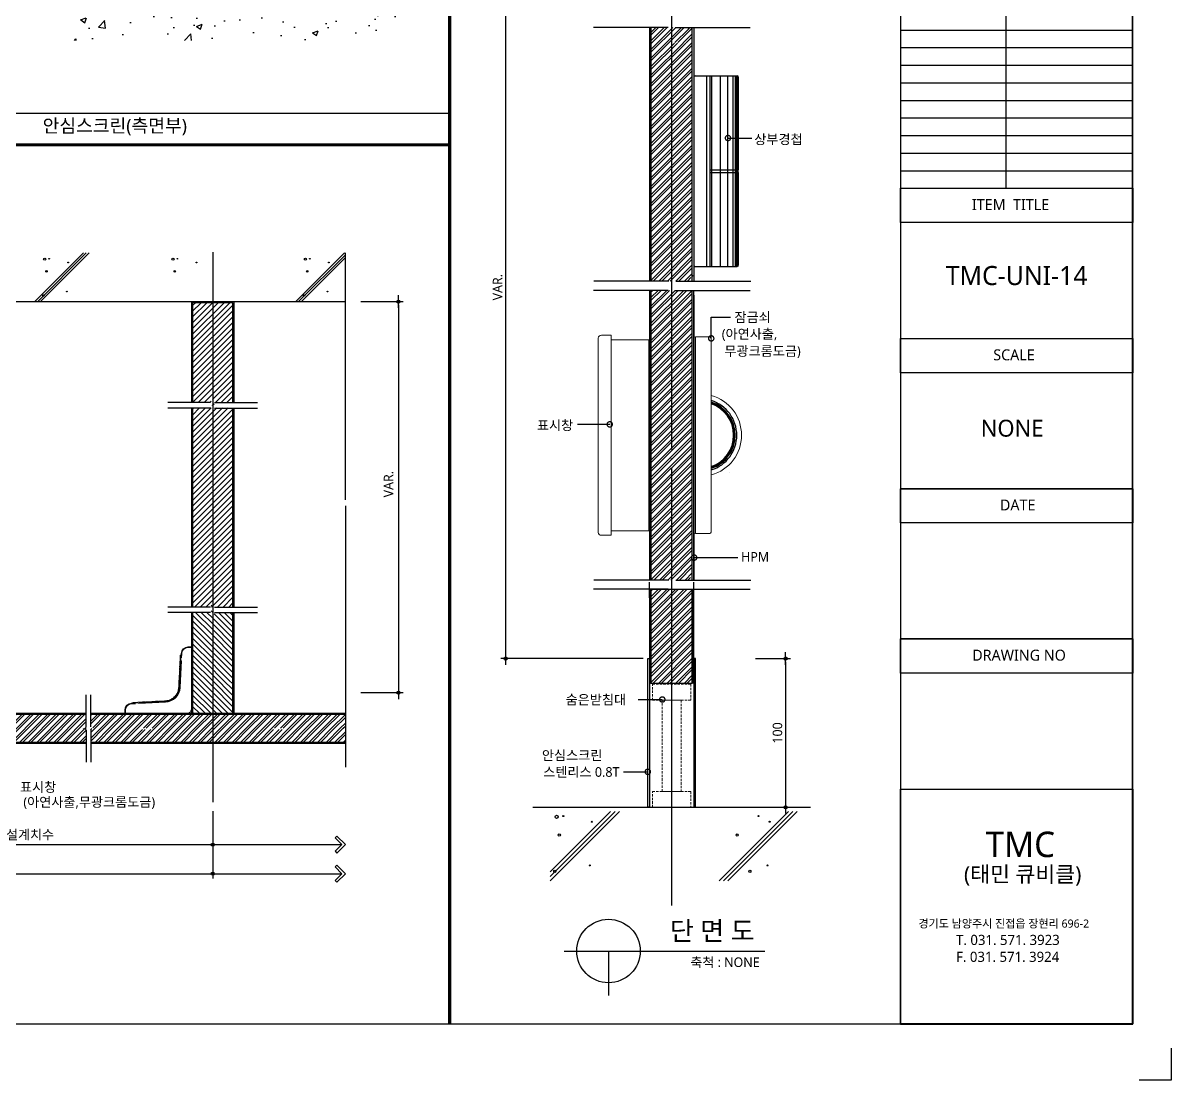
# Model space of a CAD drawing. Extents: x -201 to 8159, y -176 to 5714.
# Drawn here: x 4543 to 8159, y -176 to 3153 of the extents above; entities that cross this region are included whole.
import ezdxf
from ezdxf.enums import TextEntityAlignment as Align

# ---------------------------------------------------------------- set-up
doc = ezdxf.new("R2010")
doc.units = 0
doc.header["$LTSCALE"] = 30
doc.linetypes.add('CEN', pattern=[62, 60, -1, 0, -1])
doc.linetypes.add('HIDDEN', pattern=[0.375, 0.25, -0.125])
doc.layers.get('0').update_dxf_attribs({"linetype": 'CONTINUOUS'})
doc.layers.get('DEFPOINTS').update_dxf_attribs({"linetype": 'CONTINUOUS'})
for name, color, linetype in [('C', 2, 'CONTINUOUS'), ('curior-0Line', 252, 'CONTINUOUS'), ('DIM', 7, 'CONTINUOUS'), ('HAT', 8, 'CONTINUOUS'), ('HID', 9, 'HIDDEN'), ('TIT', 3, 'CONTINUOUS'), ('경첩', 4, 'CONTINUOUS'), ('문자', 3, 'CONTINUOUS'), ('부자재', 4, 'CONTINUOUS'), ('잠금쇠(회전형)', 4, 'CONTINUOUS'), ('중심선', 1, 'CEN'), ('치수', 1, 'CONTINUOUS'), ('판넬', 2, 'CONTINUOUS'), ('해치', 8, 'CONTINUOUS')]:
    doc.layers.add(name, color=color, linetype=linetype)
doc.styles.add('돋움', font='malgun.ttf')
doc.dimstyles.new('10', dxfattribs={"dimscale": 10, "dimtxt": 3, "dimasz": 1, "dimexe": 1.5, "dimexo": 2, "dimgap": 1, "dimtad": 1, "dimdec": 0, "dimlunit": 6, "dimtxsty": '돋움', "dimblk": 'DIMDOT', "dimcen": -1, "dimdle": 1.5, "dimclrt": 3, "dimazin": 3, "dimtfac": 1, "dimtdec": 0, "dimtix": 1, "dimtmove": 2, "dimatfit": 3, "dimldrblk": 'DIMDOT', "dimarcsym": 0})
pattern_1 = [(135, (-47280.604, -17801.195), (-8.9802561, -8.9802561), [])]
pattern_2 = [(45, (-212450.336, -197852.352), (-13.4703842, 13.4703842), []), (45, (-212441.355, -197852.352), (-13.4703842, 13.4703842), [])]
pattern_3 = [(45, (-47077.502, -19170.401), (-13.470384, 13.470384), []), (45, (-47068.522, -19170.401), (-13.470384, 13.470384), [])]

# ---------------------------------------------------------------- blocks, each defined once
blk = doc.blocks.new('DIMDOT')
at = {"linetype": 'Continuous'}
blk.add_line((-2, 0), (2, 0), dxfattribs=at)
for radius in [0.5, 0.25]:
    blk.add_circle((0, 0), radius, dxfattribs=at)
blk = doc.blocks.new('*D565')
at = {"layer": 'DEFPOINTS', "color": 0}
for p in [(18020.8, -6070), (22774.8, -6070), (22774.8, -6287.2)]:
    blk.add_point(p, dxfattribs=at)
at = {"layer": 'DIM', "color": 0, "lineweight": -2, "ltscale": 10}
for p, q in [((18020.8, -6090), (18020.8, -6302.2)), ((22774.8, -6090), (22774.8, -6302.2)), ((18030.8, -6287.2), (22764.8, -6287.2))]:
    blk.add_line(p, q, dxfattribs=at)
at = {"layer": 'DIM', "color": 0, "lineweight": -2, "xscale": 10, "yscale": 10, "zscale": 10, "rotation": 180}
blk.add_blockref('DIMDOT', (18020.8, -6287.2), dxfattribs=at)
at = {"layer": 'DIM', "color": 0, "lineweight": -2, "xscale": 10, "yscale": 10, "zscale": 10}
blk.add_blockref('DIMDOT', (22774.8, -6287.2), dxfattribs=at)
at = {"layer": 'DIM', "color": 3, "insert": (20397.8, -6257.5), "char_height": 30, "attachment_point": 5, "style": '돋움'}
blk.add_mtext('설계치수', dxfattribs=at)
blk = doc.blocks.new('*D566')
at = {"layer": 'DEFPOINTS', "color": 0}
for p in [(21623.9, -6070), (22774.8, -6070), (22774.8, -6195.7)]:
    blk.add_point(p, dxfattribs=at)
at = {"layer": 'DIM', "color": 0, "lineweight": -2, "ltscale": 10}
for p, q in [((21623.9, -6090), (21623.9, -6210.7)), ((22774.8, -6090), (22774.8, -6210.7)), ((21633.9, -6195.7), (22764.8, -6195.7))]:
    blk.add_line(p, q, dxfattribs=at)
at = {"layer": 'DIM', "color": 0, "lineweight": -2, "xscale": 10, "yscale": 10, "zscale": 10, "rotation": 180}
blk.add_blockref('DIMDOT', (21623.9, -6195.7), dxfattribs=at)
at = {"layer": 'DIM', "color": 0, "lineweight": -2, "xscale": 10, "yscale": 10, "zscale": 10}
blk.add_blockref('DIMDOT', (22774.8, -6195.7), dxfattribs=at)
at = {"layer": 'DIM', "color": 3, "insert": (22199.3, -6166.1), "char_height": 30, "attachment_point": 5, "style": '돋움'}
blk.add_mtext('설계치수', dxfattribs=at)
blk = doc.blocks.new('*D568')
at = {"layer": 'DEFPOINTS', "color": 0}
for p in [(23221.6, -4485.8), (23221.6, -5717.2), (23359.4, -5717.2)]:
    blk.add_point(p, dxfattribs=at)
at = {"layer": 'DIM', "color": 0, "lineweight": -2, "ltscale": 10}
for p, q in [((23241.6, -4485.8), (23374.4, -4485.8)), ((23359.4, -4495.8), (23359.4, -5707.2)), ((23241.6, -5717.2), (23374.4, -5717.2))]:
    blk.add_line(p, q, dxfattribs=at)
at = {"layer": 'DIM', "color": 0, "lineweight": -2, "xscale": 10, "yscale": 10, "zscale": 10}
for p, rotation in [((23359.4, -4485.8), 90), ((23359.4, -5717.2), 270)]:
    blk.add_blockref('DIMDOT', p, dxfattribs=dict(at, rotation=rotation))
at = {"layer": 'DIM', "color": 3, "insert": (23328.6, -5060.6), "char_height": 30, "attachment_point": 5, "rotation": 90, "style": '돋움'}
blk.add_mtext('VAR.', dxfattribs=at)
blk = doc.blocks.new('A$C06B31977')
for p, q in [((1.26, 11.06), (1.26, 21.17)), ((1.26, 10.11), (1.26, 0))]:
    blk.add_line(p, q)
blk = doc.blocks.new('A$C13EB2441')
for p, q in [((0.84, 7.37), (0.84, 14.11)), ((0.84, 6.74), (0.84, 0))]:
    blk.add_line(p, q)
blk = doc.blocks.new('*D577')
at = {"layer": 'DEFPOINTS', "color": 0}
for p in [(24150.1, -3270.9), (23697.2, -5609.9), (24150.1, -5609.9)]:
    blk.add_point(p, dxfattribs=at)
at = {"layer": 'DIM', "color": 0, "lineweight": -2, "ltscale": 10}
for p, q in [((24130.1, -3270.9), (23682.2, -3270.9)), ((23697.2, -3280.9), (23697.2, -5599.9)), ((24130.1, -5609.9), (23682.2, -5609.9))]:
    blk.add_line(p, q, dxfattribs=at)
at = {"layer": 'DIM', "color": 0, "lineweight": -2, "xscale": 10, "yscale": 10, "zscale": 10}
for p, rotation in [((23697.2, -3270.9), 90), ((23697.2, -5609.9), 270)]:
    blk.add_blockref('DIMDOT', p, dxfattribs=dict(at, rotation=rotation))
at = {"layer": 'DIM', "color": 3, "insert": (23672, -4440.4), "char_height": 30, "attachment_point": 5, "rotation": 90, "style": '돋움'}
blk.add_mtext('VAR.', dxfattribs=at)
blk = doc.blocks.new('_DOTSMALL')
at = {"color": 0, "linetype": 'ByBlock', "const_width": 0.5}
blk.add_lwpolyline([(-0.0625, 0, 1), (0.0625, 0, 1)], format="xyb", close=True, dxfattribs=at)
blk = doc.blocks.new('A$C63EC304E')
at = {"layer": '치수', "color": 1, "xscale": 2.5, "yscale": 2.5, "zscale": 2.5, "rotation": 234.3098741996962}
blk.add_blockref('_DOTSMALL', (0.31, 0.31), dxfattribs=at)
blk = doc.blocks.new('A$C2BC9653E')
at = {"layer": '치수', "xscale": 0.3333333333333333, "yscale": 0.3333333333333333, "zscale": 0.3333333333333333}
blk.add_blockref('A$C63EC304E', (0, 0), dxfattribs=at)
blk = doc.blocks.new('A$C7FC71301')
at = {"layer": '치수', "rotation": 180}
blk.add_blockref('A$C2BC9653E', (0.208, 0.208), dxfattribs=at)
blk = doc.blocks.new('A$C4A20372B')
at = {"layer": '치수'}
blk.add_blockref('A$C7FC71301', (0, 0), dxfattribs=at)
blk = doc.blocks.new('A$C566469F5')
at = {"layer": '치수'}
blk.add_blockref('A$C4A20372B', (0, 0), dxfattribs=at)
blk = doc.blocks.new('A$C7E317CD4')
at = {"layer": '해치', "xscale": 2, "yscale": 2, "zscale": 2}
blk.add_blockref('A$C566469F5', (0, 0), dxfattribs=at)
blk = doc.blocks.new('A$C601D7F27')
at = {"layer": '치수'}
blk.add_blockref('A$C7E317CD4', (0, 0), dxfattribs=at)
blk = doc.blocks.new('A$C38802C08')
at = {"layer": '치수'}
blk.add_blockref('A$C601D7F27', (0, 0), dxfattribs=at)
blk = doc.blocks.new('*D578')
at = {"layer": 'DEFPOINTS', "color": 0}
for p in [(24464.7, -5609.8), (24464.7, -6078.1), (24579.1, -6078.1)]:
    blk.add_point(p, dxfattribs=at)
at = {"layer": 'DIM', "color": 0, "lineweight": -2, "ltscale": 10}
for p, q in [((24484.7, -5609.8), (24594.1, -5609.8)), ((24579.1, -5619.8), (24579.1, -6068.1)), ((24484.7, -6078.1), (24594.1, -6078.1))]:
    blk.add_line(p, q, dxfattribs=at)
at = {"layer": 'DIM', "color": 0, "lineweight": -2, "xscale": 10, "yscale": 10, "zscale": 10}
for p, rotation in [((24579.1, -5609.8), 90), ((24579.1, -6078.1), 270)]:
    blk.add_blockref('DIMDOT', p, dxfattribs=dict(at, rotation=rotation))
at = {"layer": 'DIM', "color": 3, "insert": (24553.5, -5844), "char_height": 30, "attachment_point": 5, "rotation": 90, "style": '돋움'}
blk.add_mtext('100', dxfattribs=at)
blk = doc.blocks.new('UNI-14', base_point=(17634, -6761))
at = {"layer": 'HAT'}
h = blk.add_hatch(dxfattribs=at)
h.set_pattern_fill('ANSI32', color=256, scale=2, style=0)
h.set_pattern_definition(pattern_3)
edge = h.paths.add_edge_path()
edge.add_line((24285.1, -3671.6), (24225.6, -3671.6))
edge.add_arc((24223.6, -3671.6), 2.08, -54.3099, 0, ccw=False)
edge.add_arc((24223.6, -3671.6), 2.08, 125.6901, 305.6901, ccw=False)
edge.add_arc((24223.6, -3671.6), 2.08, 0, 125.6901, ccw=False)
edge.add_line((24225.6, -3671.6), (24285.1, -3671.6))
edge.add_line((24285.1, -3671.6), (24285.1, -3622.9))
edge.add_line((24285.1, -3622.9), (24274.8, -3622.9))
edge.add_spline(control_points=[(24272, -3630.7), (24272.9, -3628.1), (24273.9, -3625.4), (24274.8, -3622.9)], knot_values=[0, 0, 0, 0, 0.152076, 0.152076, 0.152076, 0.152076], degree=3, periodic=0)
edge.add_line((24274.8, -3622.9), (24220.1, -3622.9))
edge.add_line((24220.1, -3622.9), (24220.1, -4421.4))
edge.add_line((24220.1, -4421.4), (24276.8, -4421.4))
edge.add_spline(control_points=[(24276.8, -4421.4), (24280, -4412.7), (24283, -4404.8), (24285.1, -4401)], knot_values=[0.152076, 0.152076, 0.152076, 0.152076, 0.673721, 0.673721, 0.673721, 0.673721], degree=3, periodic=0)
edge.add_spline(control_points=[(24287.5, -4421.4), (24288, -4411.4), (24289.1, -4396.1), (24286.2, -4399), (24285.1, -4401)], knot_values=[0.673721, 0.673721, 0.673721, 0.673721, 1.332503, 1.60798, 1.60798, 1.60798, 1.60798], degree=3, periodic=0)
edge.add_line((24285.1, -4401), (24285.1, -3671.6))
h.paths.add_polyline_path([(24220.1, -3622.9), (24155.1, -3622.9), (24155.1, -4421.4), (24220.1, -4421.4)])
h = blk.add_hatch(dxfattribs=at)
h.set_pattern_fill('ANSI32', color=256, scale=2, style=0)
h.set_pattern_definition(pattern_3)
h.paths.add_polyline_path([(24220.1, -4907), (24155.1, -4907), (24155.1, -5362.5), (24220.1, -5362.5), (24220.1, -5253, -0.567825), (24220.1, -5249.4)])
h.paths.add_polyline_path([(24285.1, -4907), (24220.1, -4907), (24220.1, -5249.4, -0.582142), (24223.2, -5251.2), (24285.1, -5251.2)])
edge = h.paths.add_edge_path()
edge.add_line((24285.1, -5251.2), (24223.2, -5251.2))
edge.add_arc((24221.1, -5251.2), 2.08, -54.3099, 0, ccw=False)
edge.add_arc((24221.1, -5251.2), 2.08, 239.178, 305.6901, ccw=False)
edge.add_line((24220.1, -5253), (24220.1, -5362.5))
edge.add_line((24220.1, -5362.5), (24276.8, -5362.5))
edge.add_spline(control_points=[(24276.8, -5362.5), (24280, -5353.7), (24283, -5345.9), (24285.1, -5342.1)], knot_values=[0.152076, 0.152076, 0.152076, 0.152076, 0.673721, 0.673721, 0.673721, 0.673721], degree=3, periodic=0)
edge.add_line((24285.1, -5342.1), (24285.1, -5251.2))
h.paths.add_polyline_path([(24220.1, -4450.4), (24155.1, -4450.4), (24155.1, -4907), (24220.1, -4907)])
edge = h.paths.add_edge_path()
edge.add_line((24285.1, -4450.4), (24274.8, -4450.4))
edge.add_spline(control_points=[(24272, -4458.2), (24272.9, -4455.6), (24273.9, -4453), (24274.8, -4450.4)], knot_values=[0, 0, 0, 0, 0.152076, 0.152076, 0.152076, 0.152076], degree=3, periodic=0)
edge.add_line((24274.8, -4450.4), (24220.1, -4450.4))
edge.add_line((24220.1, -4450.4), (24220.1, -4907))
edge.add_line((24220.1, -4907), (24285.1, -4907))
edge.add_line((24285.1, -4907), (24285.1, -4450.4))
h = blk.add_hatch(dxfattribs=at)
h.set_pattern_fill('ANSI32', color=256, scale=2, style=0)
h.set_pattern_definition([(45, (9367.451, -2220.004), (-13.470384, 13.470384), []), (45, (9376.432, -2220.004), (-13.470384, 13.470384), [])])
h.paths.add_polyline_path([(24285.1, -5688.3), (24285.1, -5391.5), (24220.1, -5391.5), (24220.1, -5688.3)])
h.paths.add_polyline_path([(24155.1, -5391.5), (24155.1, -5688.3), (24220.1, -5688.3), (24220.1, -5391.5)])
h = blk.add_hatch(dxfattribs=at)
h.set_pattern_fill('ANSI31', color=256, scale=4, angle=90, style=0)
h.set_pattern_definition(pattern_1)
edge = h.paths.add_edge_path()
edge.add_spline(control_points=[(22774.8, -5475.1), (22774.5, -5475), (22773.4, -5473.3), (22774.2, -5463.4), (22774.5, -5457.8)], knot_values=[1.337888, 1.337888, 1.337888, 1.337888, 1.524261, 2.245715, 2.245715, 2.245715, 2.245715], degree=3, periodic=0)
edge.add_spline(control_points=[(22774.8, -5458), (22774.5, -5457.9), (22772.9, -5455.4), (22776.8, -5424.5), (22770.8, -5439.9), (22768, -5447.5)], knot_values=[0.152076, 0.152076, 0.152076, 0.152076, 0.338449, 1.448592, 2.245715, 2.245715, 2.245715, 2.245715], degree=3, periodic=0)
edge.add_spline(control_points=[(22774.5, -5457.8), (22774.6, -5454.7), (22774.6, -5452), (22774, -5451.6), (22773.9, -5451.6)], knot_values=[0.891967, 0.891967, 0.891967, 0.891967, 1.280656, 1.337888, 1.337888, 1.337888, 1.337888], degree=3, periodic=0)
edge.add_spline(control_points=[(22773.9, -5451.6), (22772.9, -5451.5), (22770.6, -5457.5), (22768, -5464.6)], knot_values=[0.152076, 0.152076, 0.152076, 0.152076, 0.891967, 0.891967, 0.891967, 0.891967], degree=3, periodic=0)
edge.add_spline(control_points=[(22766.4, -5469.1), (22766.9, -5467.6), (22767.5, -5466.1), (22768, -5464.6)], knot_values=[0, 0, 0, 0, 0.152076, 0.152076, 0.152076, 0.152076], degree=3, periodic=0)
edge.add_line((22768, -5464.6), (22711.4, -5464.6))
edge.add_line((22711.4, -5464.6), (22711.4, -5637.1))
edge.add_line((22711.4, -5637.1), (22756.2, -5637.1))
edge.add_line((22756.2, -5637.1), (22756.2, -5678.6))
edge.add_line((22756.2, -5678.6), (22711.4, -5678.6))
edge.add_line((22711.4, -5678.6), (22711.4, -5782.9))
edge.add_line((22711.4, -5782.9), (22774.8, -5782.9))
edge.add_line((22774.8, -5782.9), (22774.8, -5475.1))
h.paths.add_polyline_path([(22838.1, -5637.1), (22793.4, -5637.1), (22793.4, -5678.6), (22838.1, -5678.6)])
h.paths.add_polyline_path([(22756.2, -5637.1), (22711.4, -5637.1), (22711.4, -5678.6), (22756.2, -5678.6)], flags=16)
h = blk.add_hatch(dxfattribs=at)
h.set_pattern_fill('ANSI31', color=256, scale=4, angle=90, style=0)
h.set_pattern_definition(pattern_1)
h.paths.add_polyline_path([(22838.1, -5525.6), (22774.8, -5525.6), (22774.8, -5782.9), (22838.1, -5782.9), (22838.1, -5678.6), (22793.4, -5678.6), (22793.4, -5637.1), (22838.1, -5637.1)])
edge = h.paths.add_edge_path()
edge.add_line((22838.1, -5464.6), (22780.8, -5464.6))
edge.add_spline(control_points=[(22780.8, -5464.6), (22778.1, -5470.9), (22775.9, -5475.3), (22774.8, -5475.1)], knot_values=[2.245715, 2.245715, 2.245715, 2.245715, 2.971303, 2.971303, 2.971303, 2.971303], degree=3, periodic=0)
edge.add_line((22774.8, -5475.1), (22774.8, -5525.6))
edge.add_line((22774.8, -5525.6), (22838.1, -5525.6))
edge.add_line((22838.1, -5525.6), (22838.1, -5464.6))
h = blk.add_hatch(dxfattribs=at)
h.set_pattern_fill('ANSI32', color=256, scale=2, style=0)
h.set_pattern_definition([(45, (21981.734, -5829.526), (-13.4704, 13.4704), []), (45, (21990.714, -5829.526), (-13.4704, 13.4704), [])])
h.paths.add_polyline_path([(22376.2, -5786.2), (21627.2, -5786.2), (21627.2, -5832.9), (21587.2, -5832.9), (21587.2, -5872.9), (22376.2, -5872.9)])
h = blk.add_hatch(dxfattribs=at)
h.set_pattern_fill('ANSI32', color=256, scale=2, style=0)
h.set_pattern_definition(pattern_2)
h.paths.add_polyline_path([(23192.5, -5829.5), (23192.5, -5786.2), (23002.7, -5786.2), (23002.7, -5829.5)])
h.paths.add_polyline_path([(23002.7, -5786.2), (22961.2, -5786.2), (22961.2, -5829.5), (23002.7, -5829.5)])
h.paths.add_polyline_path([(22961.2, -5829.5), (22961.2, -5786.2), (22774.8, -5786.2), (22774.8, -5829.5)])
h.paths.add_polyline_path([(22588.4, -5786.2), (22588.4, -5829.5), (22774.8, -5829.5), (22774.8, -5786.2)])
h.paths.add_polyline_path([(22588.4, -5786.2), (22546.9, -5786.2), (22546.9, -5829.5), (22588.4, -5829.5)])
edge = h.paths.add_edge_path()
edge.add_line((22390.9, -5786.2), (22390.9, -5825))
edge.add_spline(control_points=[(22390.9, -5825), (22395.7, -5827), (22398.9, -5828.7), (22398.7, -5829.5)], knot_values=[3.353086, 3.353086, 3.353086, 3.353086, 4.456955, 4.456955, 4.456955, 4.456955], degree=3, periodic=0)
edge.add_line((22398.7, -5829.5), (22546.9, -5829.5))
edge.add_line((22546.9, -5829.5), (22546.9, -5786.2))
edge.add_line((22546.9, -5786.2), (22390.9, -5786.2))
h = blk.add_hatch(dxfattribs=at)
h.set_pattern_fill('ANSI32', color=256, scale=2, style=0)
h.set_pattern_definition(pattern_2)
edge = h.paths.add_edge_path()
edge.add_line((22774.8, -5829.5), (22588.4, -5829.5))
edge.add_line((22588.4, -5829.5), (22588.4, -5833))
edge.add_line((22588.4, -5833), (22546.9, -5833))
edge.add_line((22546.9, -5833), (22546.9, -5829.5))
edge.add_line((22546.9, -5829.5), (22398.8, -5829.5))
edge.add_spline(control_points=[(22398.7, -5829.5), (22398.6, -5829.7), (22397.1, -5830.6), (22388.1, -5829.7), (22384, -5829.7)], knot_values=[1.84627, 1.84627, 1.84627, 1.84627, 2.110343, 3.353086, 3.353086, 3.353086, 3.353086], degree=3, periodic=0)
edge.add_spline(control_points=[(22384.1, -5829.5), (22384, -5829.7), (22382.1, -5830.9), (22359, -5828), (22370.5, -5832.5), (22376.2, -5834.6)], knot_values=[0.228113, 0.228113, 0.228113, 0.228113, 0.492187, 2.157402, 3.353086, 3.353086, 3.353086, 3.353086], degree=3, periodic=0)
edge.add_spline(control_points=[(22381.1, -5830.1), (22381.1, -5830.9), (22385.6, -5832.6), (22390.9, -5834.6)], knot_values=[0.228113, 0.228113, 0.228113, 0.228113, 1.327347, 1.327347, 1.327347, 1.327347], degree=3, periodic=0)
edge.add_spline(control_points=[(22394.2, -5835.8), (22393.1, -5835.4), (22392, -5835), (22390.9, -5834.6)], knot_values=[0, 0, 0, 0, 0.228113, 0.228113, 0.228113, 0.228113], degree=3, periodic=0)
edge.add_line((22390.9, -5834.6), (22390.9, -5872.9))
edge.add_line((22390.9, -5872.9), (22774.8, -5872.9))
edge.add_line((22774.8, -5872.9), (22774.8, -5829.5))
h.paths.add_polyline_path([(23192.5, -5829.5), (23002.7, -5829.5), (23002.7, -5833), (22961.2, -5833), (22961.2, -5829.5), (22774.8, -5829.5), (22774.8, -5872.9), (23192.5, -5872.9)])
at = {"layer": '해치'}
h = blk.add_hatch(dxfattribs=at)
h.set_pattern_fill('AR-CONC', color=256, style=0)
h.set_pattern_definition([(50, (20905.62, -5097.02), (182.185, -15.939), [19.05, -209.55]), (355, (20905.62, -5097.02), (-35.243, 191.057), [15.24, -167.64]), (100.451, (20920.8, -5098.34), (146.943, 175.117), [16.19, -178.09]), (46.184, (20905.62, -5046.22), (271.079, -42.042), [28.575, -314.325]), (96.636, (20928.2, -5049.72), (237.404, 247.426), [24.285, -267.135]), (351.184, (20905.62, -5046.22), (237.405, 247.425), [22.86, -251.46]), (21, (20931.02, -5058.92), (151.615, -102.2655), [19.05, -209.55]), (326, (20931.02, -5058.92), (61.802, 184.188), [15.24, -167.64]), (71.4514, (20943.65, -5067.44), (213.416, 81.923), [16.19, -178.09]), (37.5, (20905.62, -5097.016), (3.0886, 84.555), [0, -165.608, 0, -170.18, 0, -168.275]), (7.5, (20905.62, -5097.02), (66.8197, 100.1806), [0, -97.028, 0, -161.798, 0, -64.135]), (327.5, (20848.976, -5097.016), (135.5906, -5.7287), [0, -63.5, 0, -198.12, 0, -262.89]), (317.5, (20823.58, -5097.02), (148.129, 25.4265), [0, -82.55, 0, -131.572, 0, -186.69])])
h.paths.add_polyline_path([(23385.2, -3663.3), (23385.2, -3560.3), (22335, -3560.3), (22335, -3663.3)])
h = blk.add_hatch(dxfattribs=at)
h.set_pattern_fill('ANSI31', color=256, scale=4, style=0)
h.set_pattern_definition([(45, (-253535.629, -62933.617), (-8.9802561, 8.9802561), [])])
edge = h.paths.add_edge_path()
edge.add_line((22774.8, -4489.2), (22712.3, -4489.2))
edge.add_line((22712.3, -4489.2), (22711.4, -4490.1))
edge.add_line((22711.4, -4490.1), (22711.4, -4590.5))
edge.add_line((22711.4, -4590.5), (22754.3, -4590.5))
edge.add_line((22754.3, -4590.5), (22754.3, -4632))
edge.add_line((22754.3, -4632), (22711.4, -4632))
edge.add_line((22711.4, -4632), (22711.4, -4803.7))
edge.add_line((22711.4, -4803.7), (22768, -4803.7))
edge.add_spline(control_points=[(22768, -4803.7), (22770.8, -4796.1), (22776.8, -4780.7), (22772.9, -4811.6), (22774.5, -4814.1), (22774.8, -4814.2)], knot_values=[0.456227, 0.456227, 0.456227, 0.456227, 2.847595, 6.178025, 6.737145, 6.737145, 6.737145, 6.737145], degree=3, periodic=0)
edge.add_spline(control_points=[(22774.5, -4813.9), (22774.6, -4810.9), (22774.6, -4808.2), (22774, -4807.8), (22773.9, -4807.8)], knot_values=[0.891967, 0.891967, 0.891967, 0.891967, 1.280656, 1.337888, 1.337888, 1.337888, 1.337888], degree=3, periodic=0)
edge.add_line((22774.8, -4814.2), (22774.8, -4489.2))
edge = h.paths.add_edge_path()
edge.add_line((22838.1, -4489.2), (22774.8, -4489.2))
edge.add_line((22774.8, -4489.2), (22774.8, -4814.2))
edge.add_spline(control_points=[(22774.8, -4814.2), (22775.9, -4814.4), (22778.1, -4810), (22780.8, -4803.7)], knot_values=[6.737145, 6.737145, 6.737145, 6.737145, 8.913909, 8.913909, 8.913909, 8.913909], degree=3, periodic=0)
edge.add_spline(control_points=[(22780.8, -4803.7), (22782.9, -4798.9), (22785.2, -4792.9), (22787.5, -4787)], knot_values=[8.913909, 8.913909, 8.913909, 8.913909, 10.573873, 10.573873, 10.573873, 10.573873], degree=3, periodic=0)
edge.add_line((22780.8, -4803.7), (22838.1, -4803.7))
edge.add_line((22838.1, -4803.7), (22838.1, -4632))
edge.add_line((22838.1, -4632), (22795.3, -4632))
edge.add_line((22795.3, -4632), (22795.3, -4590.5))
edge.add_line((22795.3, -4590.5), (22838.1, -4590.5))
edge.add_line((22838.1, -4590.5), (22838.1, -4489.2))
h.paths.add_polyline_path([(22838.1, -4590.5), (22795.3, -4590.5), (22795.3, -4632), (22838.1, -4632)], flags=16)
h.paths.add_polyline_path([(22754.3, -4590.5), (22711.4, -4590.5), (22711.4, -4632), (22754.3, -4632)], flags=16)
h = blk.add_hatch(dxfattribs=at)
h.set_pattern_fill('ANSI31', color=256, scale=4, style=0)
h.set_pattern_definition([(45, (22774.775, -5134.168), (-8.98026, 8.98026), [])])
h.paths.add_polyline_path([(22838.1, -4820.8), (22711.4, -4820.8), (22711.4, -5447.5), (22838.1, -5447.5)])
at = {"color": 8}
blk.add_line((22135.7, -3892), (23520.9, -3892), dxfattribs=at)
for p, q in [((23192.5, -5109.5), (23192.5, -4332.7)), ((18020.8, -4485.8), (23192.5, -4485.8)), ((22768.1, -4803.7), (22633.3, -4803.7)), ((22780.8, -4803.7), (22915.6, -4803.7)), ((23192.5, -5128.5), (23192.5, -5951.8)), ((22768.1, -5447.5), (22633.3, -5447.5)), ((22780.8, -5447.5), (22915.6, -5447.5)), ((23782.9, -6078.1), (24657.2, -6078.1))]:
    blk.add_line(p, q)
at = {"color": 2}
for p, q in [((25793.1, -6837), (25793.1, -6937)), ((25793.1, -6837), (25793.1, -6937)), ((25793.1, -6837), (25793.1, -6937)), ((25793.1, -6837), (25793.1, -6937)), ((25793.1, -6837), (25793.1, -6937)), ((25793.1, -6837), (25793.1, -6937)), ((25793.1, -6837), (25793.1, -6937)), ((25793.1, -6837), (25793.1, -6937)), ((25793.1, -6837), (25793.1, -6937)), ((25793.1, -6837), (25793.1, -6937)), ((25793.1, -6837), (25793.1, -6937)), ((25793.1, -6937), (25693.1, -6937)), ((25793.1, -6937), (25693.1, -6937)), ((25793.1, -6937), (25693.1, -6937))]:
    blk.add_line(p, q, dxfattribs=at)
for points in [[(17688.2, -1222.8), (24940.6, -1222.8), (24940.6, -6761.2), (17688.2, -6761.2)], [(17688.2, -1222.8), (24940.6, -1222.8), (24940.6, -6761.2), (17688.2, -6761.2)], [(17688.2, -1222.8), (25670.2, -1222.8), (25670.2, -6761.2), (17688.2, -6761.2)], [(24155.1, -5391.5), (24285.1, -5391.5), (24285.1, -5688.3), (24155.1, -5688.3)], [(24145.1, -5609.9), (24150.1, -5609.9), (24150.1, -6078.1), (24145.1, -6078.1)], [(24295.1, -5609.9), (24290.1, -5609.9), (24290.1, -6078.1), (24295.1, -6078.1)]]:
    blk.add_lwpolyline(points, close=True, dxfattribs=at)
at = {"color": 8, "const_width": 10}
for points in [[(23520.9, -6761.2), (23520.9, -1222.8)], [(17736.4, -3992), (23520.9, -3992)]]:
    blk.add_lwpolyline(points, dxfattribs=at)
at = {"layer": 'C'}
for p, q in [((24155.1, -3622.9), (24155.1, -4421.4)), ((24285.1, -4421.4), (24285.1, -3622.9)), ((24155.1, -4450.4), (24155.1, -5362.5)), ((24285.1, -5362.5), (24285.1, -4450.4)), ((24155.1, -5391.5), (24155.1, -5688.3)), ((24285.1, -5688.3), (24285.1, -5391.5)), ((22376.2, -5786.2), (21985.9, -5786.2)), ((23192.5, -5786.2), (22390.9, -5786.2)), ((21985.9, -5872.9), (22376.2, -5872.9)), ((22390.9, -5872.9), (23192.5, -5872.9))]:
    blk.add_line(p, q, dxfattribs=at)
at = {"layer": 'curior-0Line'}
for p, q in [((24940.6, -1222.8), (24940.6, -6760.4)), ((25273.2, -3575.3), (25273.2, -4129.1)), ((24940.9, -3630.7), (25673, -3630.7)), ((24940.9, -3686), (25673, -3686)), ((24940.9, -3741.4), (25673, -3741.4)), ((24940.9, -3796.8), (25673, -3796.8)), ((24940.9, -3852.2), (25673, -3852.2)), ((24940.9, -3907.6), (25673, -3907.6)), ((24940.9, -3962.9), (25673, -3962.9)), ((24940.9, -4018.3), (25673, -4018.3)), ((24940.9, -4073.7), (25673, -4073.7)), ((24940.9, -4129.1), (25673, -4129.1))]:
    blk.add_line(p, q, dxfattribs=at)
for points in [[(25673, -1222.8), (24940.6, -1222.8), (24940.6, -6761.2), (25673, -6761.2)], [(24940.9, -4129.1), (25673, -4129.1), (25673, -4236.8), (24940.9, -4236.8)], [(24940.9, -4602), (25673, -4602), (25673, -4709.7), (24940.9, -4709.7)], [(24940.9, -5547.8), (25673, -5547.8), (25673, -5074.9), (24940.9, -5074.9)], [(24940.9, -5074.9), (25673, -5074.9), (25673, -5182.6), (24940.9, -5182.6)], [(24940.9, -6020.7), (25673, -6020.7), (25673, -5547.8), (24940.9, -5547.8)], [(24940.9, -5547.8), (25673, -5547.8), (25673, -5655.5), (24940.9, -5655.5)], [(25673, -6760.4), (24941.2, -6760.4), (24941.2, -6020.7), (25673, -6020.7)]]:
    blk.add_lwpolyline(points, close=True, dxfattribs=at)
at = {"layer": 'DIM', "ltscale": 10}
for p, q in [((23160, -6174.7), (23165.7, -6169)), ((23181.1, -6195.7), (23160, -6174.7)), ((23192.5, -6195.7), (23165.7, -6169)), ((22774.8, -6195.7), (23181.1, -6195.7)), ((23181.1, -6195.7), (23160, -6216.8)), ((23160, -6216.8), (23165.7, -6222.5)), ((23192.5, -6195.7), (23165.7, -6222.5)), ((22774.8, -6287.2), (23181.1, -6287.2)), ((23160, -6266.1), (23165.7, -6260.4)), ((23181.1, -6287.2), (23160, -6266.1)), ((23181.1, -6287.2), (23160, -6308.3)), ((23192.5, -6287.2), (23165.7, -6260.4)), ((23192.5, -6287.2), (23165.7, -6314)), ((23160, -6308.3), (23165.7, -6314))]:
    blk.add_line(p, q, dxfattribs=at)
at = {"layer": 'HAT'}
for radius, start, end in [(114.6, 287.404, 72.596), (109.6, 288.2251, 71.7749), (106.6, 288.7568, 71.2432), (104.6, 289.1292, 70.8708)]:
    blk.add_arc((24310.8, -4906.5), radius, start, end, dxfattribs=at)
at = {"layer": 'HID', "lineweight": 15}
for points in [[(24160.1, -5690.7), (24280.1, -5690.7), (24280.1, -5740.7), (24160.1, -5740.7)], [(24190.1, -5740.7), (24250.1, -5740.7), (24250.1, -6028.1), (24190.1, -6028.1)], [(24160.1, -6028.1), (24280.1, -6028.1), (24280.1, -6078.1), (24160.1, -6078.1)]]:
    blk.add_lwpolyline(points, close=True, dxfattribs=at)
at = {"layer": 'TIT', "color": 7}
for p, q in [((23881.3, -6530.8), (24514, -6530.8)), ((24021.7, -6530.8), (24021.7, -6670.8))]:
    blk.add_line(p, q, dxfattribs=at)
blk.add_circle((24021.3, -6530.8), 100, dxfattribs=at)
at = {"layer": '경첩', "color": 4, "linetype": 'Continuous', "lineweight": 15}
for p, q in [((22672.1, -5603.9), (22670.9, -5629.2)), ((22672.1, -5603.9), (22674.3, -5606.2)), ((22673.1, -5598.4), (22674.6, -5599.9)), ((22674.9, -5593.8), (22673.8, -5617.1)), ((22676.6, -5607.4), (22677.2, -5593.9)), ((22696.8, -5575.2), (22696.8, -5572.9)), ((22707.4, -5572.9), (22696.8, -5572.9)), ((22696.8, -5575.2), (22707.4, -5575.2)), ((22707.4, -5575.2), (22707.4, -5572.9)), ((22707.4, -5595.3), (22707.4, -5575.2)), ((22707.4, -5598.5), (22707.4, -5596.2)), ((22707.4, -5598.5), (22707.4, -5768.9)), ((22673.8, -5617.1), (22669.8, -5700.8)), ((22670.4, -5638.6), (22670.1, -5644.9)), ((22670.4, -5638.6), (22672.7, -5640.8)), ((22670.6, -5635.5), (22672.8, -5637.7)), ((22670.9, -5629.2), (22673.1, -5631.4)), ((22672.2, -5701), (22676.1, -5617.2)), ((22668.7, -5674.9), (22668.5, -5678.9)), ((22670, -5648.1), (22668.7, -5674.9)), ((22668.7, -5674.9), (22671, -5677.1)), ((22668.7, -5674.9), (22671, -5677.2)), ((22670, -5648.1), (22672.2, -5650.3)), ((22670.1, -5644.9), (22672.4, -5647.1)), ((22666.4, -5708.7), (22668.3, -5710.7)), ((22668.3, -5710.7), (22666.4, -5708.8)), ((22667.1, -5705.3), (22669.1, -5707.3)), ((22667.3, -5703.2), (22669.4, -5705.3)), ((22667.8, -5694.7), (22667.5, -5700.7)), ((22668, -5690.6), (22667.8, -5693.8)), ((22667.8, -5693.8), (22670.1, -5696)), ((22667.8, -5693.8), (22667.8, -5694.7)), ((22667.8, -5694.7), (22670, -5696.9)), ((22668.4, -5681.1), (22668, -5689.7)), ((22668, -5689.7), (22670.3, -5691.9)), ((22668, -5689.7), (22668, -5690.6)), ((22668, -5690.6), (22670.2, -5692.8)), ((22668.4, -5681.1), (22670.7, -5683.3)), ((22668.5, -5678.9), (22670.8, -5681.1)), ((22541.7, -5749.2), (22518.3, -5750.3)), ((22523, -5748.5), (22523.8, -5747.7)), ((22523, -5748.5), (22524.5, -5750)), ((22553.7, -5746.3), (22523.8, -5747.7)), ((22625.4, -5745.3), (22541.7, -5749.2)), ((22541.8, -5751.5), (22625.5, -5747.6)), ((22553.7, -5746.3), (22556, -5748.5)), ((22560, -5746), (22562.3, -5748.2)), ((22563.2, -5745.9), (22565.4, -5748.1)), ((22594.7, -5744.4), (22569.5, -5745.6)), ((22569.5, -5745.6), (22571.7, -5747.8)), ((22594.7, -5744.4), (22596.9, -5746.6)), ((22601, -5744.1), (22603.2, -5746.3)), ((22604.2, -5743.9), (22606.4, -5746.2)), ((22623.1, -5743), (22610.5, -5743.6)), ((22610.5, -5743.6), (22612.7, -5745.9)), ((22625.3, -5742.9), (22623.1, -5743)), ((22623.1, -5743), (22625.3, -5745.3)), ((22634.7, -5741.5), (22636.6, -5743.4)), ((22639.7, -5739.8), (22641.4, -5741.6)), ((22642, -5738.8), (22643.7, -5740.6)), ((22646.3, -5736.5), (22648, -5738.2)), ((22648.3, -5735.2), (22649.9, -5736.9)), ((22658.4, -5725.6), (22660.1, -5727.3)), ((22659.8, -5723.7), (22661.5, -5725.4)), ((22662.3, -5719.6), (22664, -5721.3)), ((22663.4, -5717.4), (22665.2, -5719.1)), ((22664.9, -5713.6), (22666.8, -5715.5)), ((22499.8, -5772.2), (22497.4, -5772.2)), ((22497.4, -5772.2), (22497.4, -5782.9)), ((22497.4, -5782.9), (22499.8, -5782.9)), ((22499.8, -5782.9), (22499.8, -5772.2)), ((22499.8, -5782.9), (22519.8, -5782.9)), ((22518.5, -5752.6), (22532, -5752)), ((22520.8, -5782.9), (22523.1, -5782.9)), ((22693.4, -5782.9), (22523.1, -5782.9))]:
    blk.add_line(p, q, dxfattribs=at)
at = {"layer": '경첩', "color": 4, "linetype": 'Continuous', "lineweight": 15, "flags": 128}
for points in [[(22672.3, -5599.2), (22672.3, -5600.2), (22672.2, -5601.3), (22672.1, -5602.6), (22672.1, -5603.9)], [(22672.3, -5599.2), (22672.5, -5599), (22672.6, -5598.8), (22672.8, -5598.7), (22672.9, -5598.6), (22673, -5598.5), (22673, -5598.4), (22673.1, -5598.4), (22673.1, -5598.4)], [(22677.2, -5593.9), (22676.8, -5593.8), (22676.3, -5593.8), (22675.9, -5593.8), (22675.6, -5593.8), (22675.3, -5593.8), (22675.1, -5593.8), (22674.9, -5593.8), (22674.9, -5593.8)], [(22670.9, -5629.2), (22670.8, -5630.4), (22670.8, -5631.6), (22670.7, -5632.7), (22670.7, -5633.6), (22670.6, -5634.4), (22670.6, -5635), (22670.6, -5635.3), (22670.6, -5635.5)], [(22673.8, -5617.1), (22673.8, -5617.1), (22674, -5617.1), (22674.2, -5617.1), (22674.5, -5617.1), (22674.8, -5617.1), (22675.2, -5617.2), (22675.7, -5617.2), (22676.1, -5617.2)], [(22668.7, -5674.9), (22668.7, -5674.9), (22668.7, -5674.9)], [(22666.4, -5708.7), (22666.4, -5708.7), (22666.4, -5708.7)], [(22667.3, -5703.2), (22667.1, -5704.7), (22667.1, -5705.3)], [(22668.5, -5678.9), (22668.5, -5679.6), (22668.5, -5680.3), (22668.4, -5681.1)], [(22669.8, -5700.8), (22669.9, -5700.8), (22670, -5700.9), (22670.2, -5700.9), (22670.5, -5700.9), (22670.9, -5700.9), (22671.3, -5700.9), (22671.7, -5700.9), (22672.2, -5701)], [(22541.7, -5749.2), (22541.7, -5749.3), (22541.7, -5749.4), (22541.7, -5749.6), (22541.7, -5749.9), (22541.7, -5750.2), (22541.7, -5750.6), (22541.8, -5751.1), (22541.8, -5751.5)], [(22560, -5746), (22559.9, -5746), (22559.6, -5746), (22559, -5746.1), (22558.2, -5746.1), (22557.2, -5746.1), (22556.2, -5746.2), (22555, -5746.2), (22553.7, -5746.3)], [(22569.5, -5745.6), (22568.4, -5745.6), (22567.3, -5745.7), (22566.3, -5745.7), (22565.4, -5745.8), (22564.7, -5745.8), (22564, -5745.8), (22563.6, -5745.8), (22563.3, -5745.9), (22563.2, -5745.9)], [(22601, -5744.1), (22600.9, -5744.1), (22600.5, -5744.1), (22599.9, -5744.1), (22599.2, -5744.2), (22598.2, -5744.2), (22597.1, -5744.3), (22595.9, -5744.3), (22594.7, -5744.4)], [(22610.5, -5743.6), (22609.2, -5743.7), (22608.1, -5743.7), (22607, -5743.8), (22606, -5743.8), (22605.2, -5743.9), (22604.6, -5743.9), (22604.3, -5743.9), (22604.2, -5743.9)], [(22625.4, -5745.3), (22625.4, -5745.3), (22625.4, -5745.4), (22625.4, -5745.7), (22625.5, -5745.9), (22625.5, -5746.3), (22625.5, -5746.7), (22625.5, -5747.1), (22625.5, -5747.6)], [(22518.5, -5752.6), (22518.4, -5752.2), (22518.4, -5751.7), (22518.4, -5751.3), (22518.4, -5751), (22518.4, -5750.7), (22518.4, -5750.5), (22518.3, -5750.4), (22518.3, -5750.3)]]:
    blk.add_lwpolyline(points, dxfattribs=at)
at = {"layer": '경첩', "color": 4, "linetype": 'Continuous', "lineweight": 15}
for centre, radius, start, end in [((22696.8, -5594.8), 21.9, 90, 177.3017), ((22696.8, -5594.8), 19.6, 90, 177.3017), ((22623.2, -5698.6), 46.7, 272.6983, 357.3017), ((22623.2, -5698.6), 49, 272.6983, 357.3017), ((22623.2, -5698.6), 44.3, 340.234, 346.7569), ((22623.2, -5698.6), 44.3, 346.8377, 351.3944), ((22623.2, -5698.6), 44.3, 354.0912, 357.3017), ((22623.2, -5698.6), 44.3, 272.6983, 285), ((22623.2, -5698.6), 44.3, 284.9998, 291.7506), ((22623.2, -5698.6), 44.3, 294.9948, 301.2998), ((22623.2, -5698.7), 44.3, 301.2991, 304.3858), ((22623.2, -5698.6), 44.3, 304.3849, 322.5608), ((22623.2, -5698.6), 44.3, 322.5612, 325.6145), ((22623.2, -5698.6), 44.3, 325.6151, 331.8264), ((22623.2, -5698.6), 44.3, 335.0052, 340.234), ((22519.4, -5772.2), 21.9, 92.6983, 180), ((22519.4, -5772.2), 19.6, 92.6983, 180), ((22693.4, -5768.9), 14, 270, 0)]:
    blk.add_arc(centre, radius, start, end, dxfattribs=at)
at = {"layer": '부자재'}
for p, q in [((24290.1, -3778.8), (24290.1, -4370.8)), ((24294.1, -3774.8), (24426.1, -3774.8)), ((24330.1, -3774.8), (24330.1, -4374.8)), ((24340.1, -3774.8), (24340.1, -4374.8)), ((24430.1, -3778.8), (24430.1, -4070.8)), ((24340.1, -4070.8), (24430.1, -4070.8)), ((24340.1, -4078.8), (24430.1, -4078.8)), ((24428.8, -4070.8), (24428.8, -4078.8)), ((24430.1, -4078.8), (24430.1, -4370.8)), ((24294.1, -4374.8), (24426.1, -4374.8))]:
    blk.add_line(p, q, dxfattribs=at)
for centre, start, end in [((24294.1, -3778.8), 90, 180), ((24426.1, -3778.8), 0, 90), ((24294.1, -4370.8), 180, 270), ((24426.1, -4370.8), 270, 0)]:
    blk.add_arc(centre, 4, start, end, dxfattribs=at)
at = {"layer": '잠금쇠(회전형)', "linetype": 'Continuous', "lineweight": 15}
for p, q in [((23999.1, -4591.5), (24030.1, -4591.5)), ((24030.1, -4591.5), (24030.1, -5221.5)), ((23989.2, -4600.5), (23989.2, -5212.4)), ((24148.1, -4605.7), (24030.1, -4605.7)), ((24148.1, -4605.7), (24148.1, -5207.2)), ((24150.1, -5204.4), (24150.1, -4608.5)), ((24290.1, -4601.5), (24290.1, -5216.5)), ((24295.1, -4596.5), (24338.1, -4596.5)), ((24295.1, -5216.5), (24295.1, -4596.5)), ((24345.1, -4603.5), (24345.1, -5209.5)), ((24403.9, -5022.9), (24403.9, -5022.9)), ((24030.1, -5221.5), (23999.1, -5221.5)), ((24148.1, -5207.2), (24030.1, -5207.2)), ((24338.1, -5216.5), (24295.1, -5216.5))]:
    blk.add_line(p, q, dxfattribs=at)
for centre, radius, start, end in [((23999.1, -4601.5), 10, 90, 174.5584), ((24147.1, -4608.5), 3, 0, 69.2996), ((24295.1, -4601.5), 5, 90, 180), ((24338.1, -4603.5), 7, 0, 90), ((24310.8, -4906.5), 129.6, 285.3368, 74.6632), ((24147.1, -5204.4), 3, 290.7004, 0), ((23999.1, -5211.5), 10, 185.4416, 270), ((24295.1, -5211.5), 5, 180, 270), ((24338.1, -5209.5), 7, 270, 0)]:
    blk.add_arc(centre, radius, start, end, dxfattribs=at)
at = {"layer": '중심선'}
for p, q in [((24220.1, -3151.3), (24220.1, -6387.5)), ((22774.8, -4330.4), (22774.8, -6062.3))]:
    blk.add_line(p, q, dxfattribs=at)
at = {"layer": '치수'}
for p, q in [((24396.6, -3970.8), (24473.1, -3970.8)), ((24344.8, -4601.5), (24344.8, -4534.7)), ((24344.8, -4534.7), (24405.1, -4534.7)), ((24025.1, -4872.3), (23923.7, -4872.3)), ((24290.1, -5292), (24428.4, -5292)), ((24114.6, -5738.7), (24190.6, -5738.7)), ((24069, -5966.5), (24145.1, -5966.5))]:
    blk.add_line(p, q, dxfattribs=at)
at = {"layer": '판넬', "color": 1}
for p, q in [((24150.1, -3622.9), (24150.1, -4421.4)), ((24290.1, -3622.9), (24290.1, -4421.4)), ((24150.1, -3655.1), (24150.1, -4375.1)), ((24290.1, -3655.1), (24290.1, -4375.1)), ((24150.1, -4450.4), (24150.1, -5362.5)), ((24290.1, -5362.5), (24290.1, -4450.4)), ((24290.1, -4465.3), (24290.1, -5362.5)), ((22707.4, -4485.8), (22707.4, -4803.7)), ((22842.1, -4803.7), (22842.1, -4485.8)), ((22707.4, -4820.8), (22707.4, -5136.5)), ((22842.1, -5136.5), (22842.1, -4820.8)), ((22707.4, -5136.5), (22707.4, -5447.5)), ((22842.1, -5447.5), (22842.1, -5136.5)), ((24150.1, -5418.5), (24150.1, -5369.2)), ((24290.1, -5418.5), (24290.1, -5369.2)), ((24150.1, -5391.5), (24150.1, -5688.3)), ((24290.1, -5688.3), (24290.1, -5391.5)), ((22707.4, -5464.6), (22707.4, -5782.9)), ((22842.1, -5782.9), (22842.1, -5464.6)), ((22376.2, -5782.9), (21985.9, -5782.9)), ((23192.5, -5782.9), (22390.9, -5782.9)), ((21985.9, -5876.2), (22376.2, -5876.2)), ((22390.9, -5876.2), (23192.5, -5876.2))]:
    blk.add_line(p, q, dxfattribs=at)
at = {"layer": '판넬'}
for p, q in [((22711.4, -4489.2), (22711.4, -4803.7)), ((22838.1, -4489.2), (22711.4, -4489.2)), ((22838.1, -4803.7), (22838.1, -4489.2)), ((22711.4, -4820.8), (22711.4, -5136.5)), ((22838.1, -5136.5), (22838.1, -4820.8)), ((22711.4, -5136.5), (22711.4, -5447.5)), ((22838.1, -5447.5), (22838.1, -5136.5)), ((22711.4, -5464.6), (22711.4, -5782.9)), ((22838.1, -5782.9), (22838.1, -5464.6))]:
    blk.add_line(p, q, dxfattribs=at)
at = {"layer": '해치'}
for p, q in [((24346.3, -4374.8), (24346.3, -3774.8)), ((24374.2, -4374.8), (24374.2, -3774.8)), ((24396.9, -4374.8), (24396.9, -3774.8)), ((24413.7, -4374.8), (24413.7, -3774.8)), ((24421.1, -4374.8), (24421.1, -3774.8)), ((24424.9, -4374.8), (24424.9, -3774.8)), ((24427.5, -4374.8), (24427.5, -3774.8)), ((24429, -4374.8), (24429, -3774.8)), ((24429.5, -4070.8), (24429.5, -3774.8)), ((24429.9, -4070.8), (24429.9, -3774.8)), ((24429.5, -4374.8), (24429.5, -4078.8)), ((24429.9, -4374.8), (24429.9, -4078.8)), ((22214.6, -4485.8), (22367.8, -4332.7)), ((22232.3, -4485.8), (22385.4, -4332.7)), ((23036.2, -4485.8), (23189.3, -4332.7)), ((23053.9, -4485.8), (23192.5, -4347.2)), ((23837.6, -6281.8), (24027.9, -6091.5)), ((23837.6, -6309.6), (24055.7, -6091.5)), ((24369.7, -6309.6), (24587.8, -6091.5)), ((24397.5, -6309.6), (24615.6, -6091.5))]:
    blk.add_line(p, q, dxfattribs=at)
at = {"layer": '해치', "color": 2}
for p, q in [((22223.5, -4485.8), (22376.6, -4332.7)), ((23045, -4485.8), (23192.5, -4338.4)), ((23837.6, -6295.7), (24041.8, -6091.5)), ((24383.6, -6309.6), (24601.7, -6091.5))]:
    blk.add_line(p, q, dxfattribs=at)
at = {"layer": '해치'}
for centre, radius in [((22245.6, -4352.3), 3.36), ((22259.5, -4350.7), 1.12), ((22319.5, -4362.6), 1.12), ((22649.6, -4352.3), 3.36), ((22663.5, -4350.7), 1.12), ((22723.5, -4362.6), 1.12), ((23066.7, -4352.3), 3.36), ((23080.6, -4350.7), 1.12), ((23140.6, -4362.6), 1.12), ((22251.2, -4390.6), 2.24), ((22655.2, -4390.6), 2.24), ((23072.3, -4390.6), 2.24), ((22241.5, -4466.7), 2.24), ((22315, -4454.4), 1.12), ((23062.7, -4466.7), 2.24), ((23136.1, -4454.4), 1.12), ((23858, -6108.1), 5.04), ((23878.9, -6105.8), 1.68), ((24493.5, -6105.8), 1.68), ((23968.9, -6123.7), 1.68), ((24528.8, -6123.7), 1.68), ((23866.4, -6165.6), 3.36), ((24426.3, -6165.6), 3.36), ((23852, -6279.7), 3.36), ((23962.2, -6261.3), 1.68), ((24466.7, -6279.7), 3.36), ((24522.1, -6261.3), 1.68)]:
    blk.add_circle(centre, radius, dxfattribs=at)
at = {"rotation": 270}
for p, xscale, yscale, zscale in [((23973.6, -3593.6), 35, 35, 35), ((23975.6, -4392.1), 35, 35, 35), ((23973.6, -4421.1), 35, 35, 35), ((22633.3, -4804.1), 20, 20, 20), ((23975.6, -5333.2), 35, 35, 35), ((23973.6, -5362.2), 35, 35, 35), ((22633.3, -5447.9), 20, 20, 20)]:
    blk.add_blockref('A$C13EB2441', p, dxfattribs=dict(at, xscale=xscale, yscale=yscale, zscale=zscale))
at = {"xscale": 10, "yscale": 10, "zscale": 10}
for p in [(22363.7, -5935.6), (22378.3, -5935.6)]:
    blk.add_blockref('A$C06B31977', p, dxfattribs=at)
at = {"layer": '해치', "xscale": -20, "yscale": 20, "zscale": 20, "rotation": 180}
for p in [(24393.4, -3966.6), (24286.9, -5287.8)]:
    blk.add_blockref('A$C38802C08', p, dxfattribs=at)
at = {"layer": '해치', "yscale": 20, "zscale": 20}
for p, xscale in [((24349, -4605.7), -20), ((24029.3, -4876.5), -20), ((24186.5, -5742.9), 20), ((24140.9, -5970.6), 20)]:
    blk.add_blockref('A$C38802C08', p, dxfattribs=dict(at, xscale=xscale))
at = {"layer": 'curior-0Line', "color": 8, "attachment_point": 1}
for s, insert, char_height, width in [('{\\fMalgun Gothic|b0|i0|c129|p50;\\C0;ITEM  TITLE}', (25165.9, -4163.2), 34.554, 397.448), ('{\\fMalgun Gothic|b0|i0|c129|p50;\\C0;SCALE}', (25233.2, -4636.1), 34.554, 191.895), ('{\\fMalgun Gothic|b0|i0|c129|p50;\\C0;NONE}', (25193.6, -4857.9), 53.161, 510.128), ('{\\fMalgun Gothic|b0|i0|c129|p50;\\C0;DATE}', (25254.2, -5109), 34.554, 397.448), ('{\\fMalgun Gothic|b0|i0|c129|p50;\\C0;DRAWING NO}', (25167, -5581.9), 34.554, 453.028)]:
    blk.add_mtext(s, dxfattribs=dict(at, insert=insert, char_height=char_height, width=width))
at = {"layer": 'TIT', "style": '돋움'}
for s, height, p in [('안심스크린(측면부)', 42, (22693.5, -3952.9)), ('TMC-UNI-14', 60, (25530, -4433.7)), ('(태민 큐비클)', 50, (25510.7, -6313.8)), ('단 면 도', 60, (24481.1, -6497.2))]:
    blk.add_text(s, height=height, dxfattribs=at).set_placement(p, align=Align.RIGHT)
blk.add_text('축척 : NONE', height=30, dxfattribs=at).set_placement((24279.5, -6581))
at = {"layer": '문자', "style": '돋움'}
for s, height, p in [('상부경첩', 30.34, (24556.7, -3974.3)), ('잠금쇠', 30.34, (24475.2, -4534.5)), ('(아연사출,', 30.34, (24465.5, -4588.9)), ('무광크롬도금)', 30.34, (24506.6, -4642.9)), ('표시창', 30.34, (23852.9, -4874.8)), ('숨은받침대', 30.34, (23981.5, -5738.8)), ('안심스크린', 30.34, (23906.7, -5913.8)), ('스텐리스 0.8T', 30.34, (23935.9, -5966.6)), ('표시창', 30.34, (22224.9, -6014.1)), ('(아연사출,무광크롬도금)', 30.337, (22385.9, -6062.9))]:
    blk.add_text(s, height=height, dxfattribs=at).set_placement(p, align=Align.MIDDLE)
blk.add_text('HPM', height=30, dxfattribs=at).set_placement((24439.1, -5304.4))
at = {"layer": '문자', "color": 3, "style": '돋움'}
blk.add_text('TMC', height=80, dxfattribs=at).set_placement((25427.7, -6234.9), align=Align.RIGHT)
at = {"layer": '문자', "color": 3, "insert": (24997.4, -6431.6), "char_height": 25.517, "width": 722.929, "attachment_point": 1}
blk.add_mtext('{\\f맑은 고딕|c129|p50;\\C256;경기도 남양주시 진접읍 장현리 696-2}', dxfattribs=at)
at = {"layer": '문자', "insert": (25105.2, -6479.8), "char_height": 31.896, "width": 581.466, "attachment_point": 1}
blk.add_mtext('{\\f맑은 고딕|c129|p50;\\C0; \\C256;T. 031. 571. 3923\\f굴림|c129|p50;       \\P\\f맑은 고딕|c129|p50; F. 031. 571. 3924\\C0;}', dxfattribs=at)
at = {"layer": 'DIM', "ltscale": 10}
for base, p1, p2, text, picture, middle in [((23697.2, -5609.9), (24150.1, -3270.9), (24150.1, -5609.9), 'VAR.', '*D577', (23672, -4440.4)), ((24579.1, -6078.1), (24464.7, -5609.8), (24464.7, -6078.1), '100', '*D578', (24553.5, -5844))]:
    dim = blk.add_linear_dim(base=base, p1=p1, p2=p2, angle=90, text=text, dimstyle='10', override={"dimtxsty": '돋움'}, dxfattribs=at)
    dim.commit()
    dim.dimension.update_dxf_attribs({"geometry": picture, "text_midpoint": middle})
dim = blk.add_linear_dim(base=(23359.4, -5717.2), p1=(23221.6, -4485.8), p2=(23221.6, -5717.2), angle=90, text='VAR.', dimstyle='10', override={"dimtxsty": '돋움'}, dxfattribs=at)
dim.commit()
dim.dimension.update_dxf_attribs({"geometry": '*D568', "text_midpoint": (23328.6, -5060.6), "dimtype": 160})
for base, p1, picture, middle in [((22774.8, -6287.2), (18020.8, -6070), '*D565', (20397.8, -6257.5)), ((22774.8, -6195.7), (21623.9, -6070), '*D566', (22199.3, -6166.1))]:
    dim = blk.add_linear_dim(base=base, p1=p1, p2=(22774.8, -6070), text='설계치수', dimstyle='10', override={"dimtxsty": '돋움'}, dxfattribs=at)
    dim.commit()
    dim.dimension.update_dxf_attribs({"geometry": picture, "text_midpoint": middle})

msp = doc.modelspace()

# ---------------------------------------------------------------- block references
msp.add_blockref('UNI-14', (0, 0))

doc.saveas('drawing.dxf')
